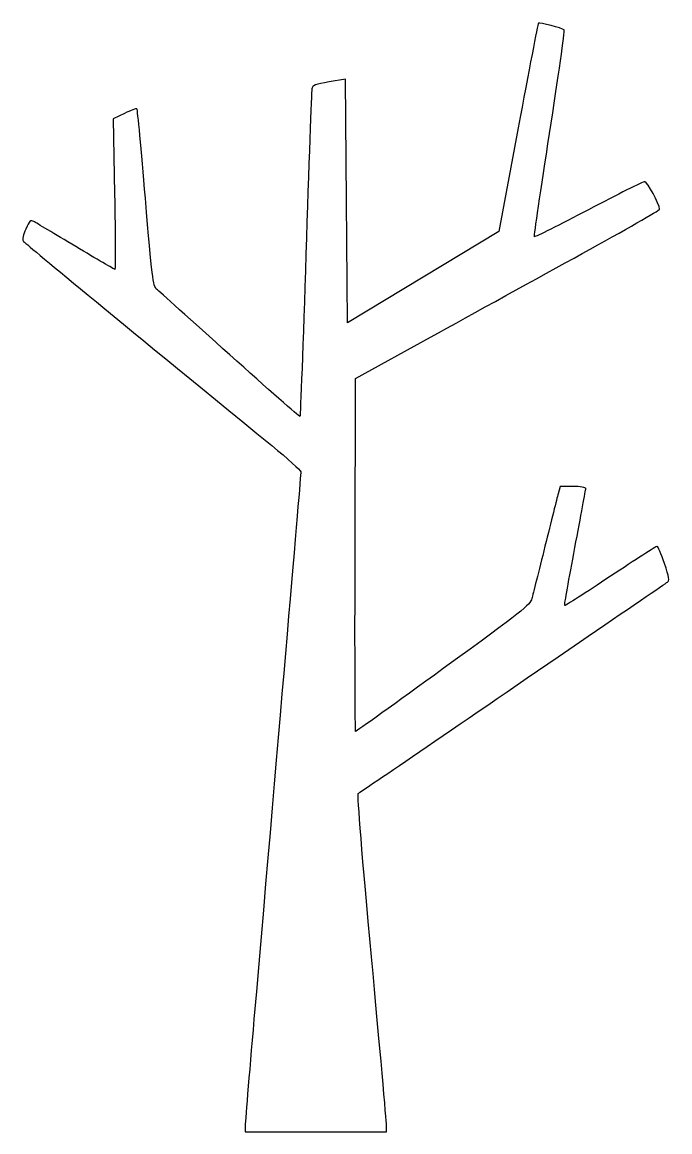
# Model space of a CAD drawing. Header units: centimetres. Extents: x -10.5 to -1.9, y -7.6 to 7.1.
import ezdxf

# ---------------------------------------------------------------- set-up
doc = ezdxf.new("R2010")
doc.units = ezdxf.units.CM
doc.header["$MEASUREMENT"] = 0
doc.layers.add('Layer 1', color=7, linetype='Continuous')

msp = doc.modelspace()

# ---------------------------------------------------------------- linework, layer by layer
at = {"layer": 'Layer 1'}
msp.add_open_spline([(-7.54063, -7.56375), (-7.54063, -7.53074), (-7.48727, -6.88482), (-7.42206, -6.12839), (-7.42206, -6.12839), (-7.07985, -2.15892), (-6.79979, 1.11364), (-6.79979, 1.14304), (-6.79979, 1.14304), (-6.79979, 1.1613), (-6.97376, 1.31852), (-7.1864, 1.49242), (-7.1864, 1.49242), (-9.29882, 3.22011), (-10.46792, 4.18306), (-10.48595, 4.21018), (-10.48595, 4.21018), (-10.49868, 4.22931), (-10.48446, 4.29479), (-10.45155, 4.36868), (-10.45155, 4.36868), (-10.40226, 4.4793), (-10.38925, 4.49125), (-10.34425, 4.46716), (-10.34425, 4.46716), (-10.31608, 4.45209), (-10.06594, 4.30317), (-9.78837, 4.13622), (-9.78837, 4.13622), (-9.5108, 3.96927), (-9.27688, 3.83268), (-9.26856, 3.83268), (-9.26856, 3.83268), (-9.26023, 3.83268), (-9.26212, 4.28214), (-9.27276, 4.83148), (-9.27276, 4.83148), (-9.27276, 4.83148), (-9.29209, 5.83028), (-9.29209, 5.83028), (-9.29209, 5.83028), (-9.29209, 5.83028), (-9.14081, 5.9043), (-9.14081, 5.9043), (-9.14081, 5.9043), (-9.05761, 5.94501), (-8.98302, 5.97181), (-8.97506, 5.96385), (-8.97506, 5.96385), (-8.9671, 5.95589), (-8.91675, 5.4235), (-8.86317, 4.78076), (-8.86317, 4.78076), (-8.7752, 3.7254), (-8.7608, 3.60808), (-8.71459, 3.57027), (-8.71459, 3.57027), (-8.68645, 3.54725), (-8.24943, 3.15498), (-7.74343, 2.69858), (-7.74343, 2.69858), (-7.23744, 2.24217), (-6.81827, 1.87393), (-6.81193, 1.88026), (-6.81193, 1.88026), (-6.80559, 1.8866), (-6.76979, 2.85533), (-6.73237, 4.03301), (-6.73237, 4.03301), (-6.69495, 5.21069), (-6.65931, 6.19925), (-6.65317, 6.22983), (-6.65317, 6.22983), (-6.64372, 6.27693), (-6.60866, 6.29117), (-6.42325, 6.32319), (-6.42325, 6.32319), (-6.42325, 6.32319), (-6.20448, 6.36098), (-6.20448, 6.36098), (-6.20448, 6.36098), (-6.20448, 6.36098), (-6.19125, 4.74265), (-6.19125, 4.74265), (-6.19125, 4.74265), (-6.19125, 4.74265), (-6.17802, 3.12432), (-6.17802, 3.12432), (-6.17802, 3.12432), (-6.17802, 3.12432), (-5.17338, 3.7302), (-5.17338, 3.7302), (-5.17338, 3.7302), (-5.17338, 3.7302), (-4.16874, 4.33608), (-4.16874, 4.33608), (-4.16874, 4.33608), (-4.16874, 4.33608), (-3.91331, 5.71266), (-3.91331, 5.71266), (-3.91331, 5.71266), (-3.77282, 6.46978), (-3.65253, 7.0946), (-3.64598, 7.10114), (-3.64598, 7.10114), (-3.63094, 7.11618), (-3.32645, 7.03779), (-3.30336, 7.01293), (-3.30336, 7.01293), (-3.29392, 7.00276), (-3.38149, 6.38352), (-3.49797, 5.63684), (-3.49797, 5.63684), (-3.61444, 4.89015), (-3.70415, 4.27364), (-3.69732, 4.26681), (-3.69732, 4.26681), (-3.6905, 4.25998), (-3.36769, 4.42145), (-2.97997, 4.62562), (-2.97997, 4.62562), (-2.59224, 4.82979), (-2.2565, 4.99685), (-2.23387, 4.99685), (-2.23387, 4.99685), (-2.19772, 4.99685), (-2.03729, 4.69849), (-2.03729, 4.63125), (-2.03729, 4.63125), (-2.03729, 4.61872), (-2.49866, 4.35418), (-3.06255, 4.04339), (-3.06255, 4.04339), (-3.62645, 3.7326), (-4.5343, 3.2319), (-5.08, 2.93072), (-5.08, 2.93072), (-5.08, 2.93072), (-6.07219, 2.38312), (-6.07219, 2.38312), (-6.07219, 2.38312), (-6.07219, 2.38312), (-6.07894, 0.03873), (-6.07894, 0.03873), (-6.07894, 0.03873), (-6.08266, -1.25068), (-6.07949, -2.30565), (-6.0719, -2.30565), (-6.0719, -2.30565), (-6.06432, -2.30565), (-5.54065, -1.92992), (-4.9082, -1.47069), (-4.9082, -1.47069), (-3.84576, -0.69923), (-3.75634, -0.62829), (-3.73256, -0.53803), (-3.73256, -0.53803), (-3.7184, -0.4843), (-3.64014, -0.17245), (-3.55865, 0.15497), (-3.55865, 0.15497), (-3.47715, 0.48239), (-3.39871, 0.79493), (-3.38432, 0.8495), (-3.38432, 0.8495), (-3.38432, 0.8495), (-3.35817, 0.94872), (-3.35817, 0.94872), (-3.35817, 0.94872), (-3.35817, 0.94872), (-3.18721, 0.94872), (-3.18721, 0.94872), (-3.18721, 0.94872), (-3.08745, 0.94872), (-3.01625, 0.93736), (-3.01625, 0.92144), (-3.01625, 0.92144), (-3.01625, 0.90644), (-3.08151, 0.55299), (-3.16127, 0.13601), (-3.16127, 0.13601), (-3.24103, -0.28098), (-3.30179, -0.62664), (-3.29629, -0.63214), (-3.29629, -0.63214), (-3.29079, -0.63764), (-3.01669, -0.46279), (-2.68717, -0.24358), (-2.68717, -0.24358), (-2.35766, -0.02438), (-2.07945, 0.15497), (-2.06893, 0.15497), (-2.06893, 0.15497), (-2.05842, 0.15497), (-2.01502, 0.0525), (-1.9725, -0.07274), (-1.9725, -0.07274), (-1.90747, -0.26429), (-1.90122, -0.30399), (-1.93317, -0.3227), (-1.93317, -0.3227), (-1.95405, -0.33493), (-2.48007, -0.69383), (-3.10209, -1.12024), (-3.10209, -1.12024), (-4.60835, -2.15284), (-6.0056, -3.10896), (-6.03652, -3.12822), (-6.03652, -3.12822), (-6.05173, -3.1377), (-5.98323, -3.98888), (-5.86181, -5.29912), (-5.86181, -5.29912), (-5.75196, -6.48454), (-5.66208, -7.49253), (-5.66208, -7.5391), (-5.66208, -7.5391), (-5.66208, -7.5391), (-5.66208, -7.62378), (-5.66208, -7.62378), (-5.66208, -7.62378), (-5.66208, -7.62378), (-6.60135, -7.62378), (-6.60135, -7.62378), (-6.60135, -7.62378), (-6.60135, -7.62378), (-7.54063, -7.62378), (-7.54063, -7.62378), (-7.54063, -7.62378), (-7.54063, -7.62378), (-7.54063, -7.56375), (-7.54063, -7.56375)], degree=3, knots=[0, 0, 0, 0, 0.01694915, 0.01694915, 0.01694915, 0.01694915, 0.03389831, 0.03389831, 0.03389831, 0.03389831, 0.05084746, 0.05084746, 0.05084746, 0.05084746, 0.06779661, 0.06779661, 0.06779661, 0.06779661, 0.08474576, 0.08474576, 0.08474576, 0.08474576, 0.10169492, 0.10169492, 0.10169492, 0.10169492, 0.11864407, 0.11864407, 0.11864407, 0.11864407, 0.13559322, 0.13559322, 0.13559322, 0.13559322, 0.15254237, 0.15254237, 0.15254237, 0.15254237, 0.16949153, 0.16949153, 0.16949153, 0.16949153, 0.18644068, 0.18644068, 0.18644068, 0.18644068, 0.20338983, 0.20338983, 0.20338983, 0.20338983, 0.22033898, 0.22033898, 0.22033898, 0.22033898, 0.23728814, 0.23728814, 0.23728814, 0.23728814, 0.25423729, 0.25423729, 0.25423729, 0.25423729, 0.27118644, 0.27118644, 0.27118644, 0.27118644, 0.28813559, 0.28813559, 0.28813559, 0.28813559, 0.30508475, 0.30508475, 0.30508475, 0.30508475, 0.3220339, 0.3220339, 0.3220339, 0.3220339, 0.33898305, 0.33898305, 0.33898305, 0.33898305, 0.3559322, 0.3559322, 0.3559322, 0.3559322, 0.37288136, 0.37288136, 0.37288136, 0.37288136, 0.38983051, 0.38983051, 0.38983051, 0.38983051, 0.40677966, 0.40677966, 0.40677966, 0.40677966, 0.42372881, 0.42372881, 0.42372881, 0.42372881, 0.44067797, 0.44067797, 0.44067797, 0.44067797, 0.45762712, 0.45762712, 0.45762712, 0.45762712, 0.47457627, 0.47457627, 0.47457627, 0.47457627, 0.49152542, 0.49152542, 0.49152542, 0.49152542, 0.50847458, 0.50847458, 0.50847458, 0.50847458, 0.52542373, 0.52542373, 0.52542373, 0.52542373, 0.54237288, 0.54237288, 0.54237288, 0.54237288, 0.55932203, 0.55932203, 0.55932203, 0.55932203, 0.57627119, 0.57627119, 0.57627119, 0.57627119, 0.59322034, 0.59322034, 0.59322034, 0.59322034, 0.61016949, 0.61016949, 0.61016949, 0.61016949, 0.62711864, 0.62711864, 0.62711864, 0.62711864, 0.6440678, 0.6440678, 0.6440678, 0.6440678, 0.66101695, 0.66101695, 0.66101695, 0.66101695, 0.6779661, 0.6779661, 0.6779661, 0.6779661, 0.69491525, 0.69491525, 0.69491525, 0.69491525, 0.71186441, 0.71186441, 0.71186441, 0.71186441, 0.72881356, 0.72881356, 0.72881356, 0.72881356, 0.74576271, 0.74576271, 0.74576271, 0.74576271, 0.76271186, 0.76271186, 0.76271186, 0.76271186, 0.77966102, 0.77966102, 0.77966102, 0.77966102, 0.79661017, 0.79661017, 0.79661017, 0.79661017, 0.81355932, 0.81355932, 0.81355932, 0.81355932, 0.83050847, 0.83050847, 0.83050847, 0.83050847, 0.84745763, 0.84745763, 0.84745763, 0.84745763, 0.86440678, 0.86440678, 0.86440678, 0.86440678, 0.88135593, 0.88135593, 0.88135593, 0.88135593, 0.89830508, 0.89830508, 0.89830508, 0.89830508, 0.91525424, 0.91525424, 0.91525424, 0.91525424, 0.93220339, 0.93220339, 0.93220339, 0.93220339, 0.94915254, 0.94915254, 0.94915254, 0.94915254, 0.96610169, 0.96610169, 0.96610169, 0.96610169, 1, 1, 1, 1], dxfattribs=at)

doc.saveas('drawing.dxf')
